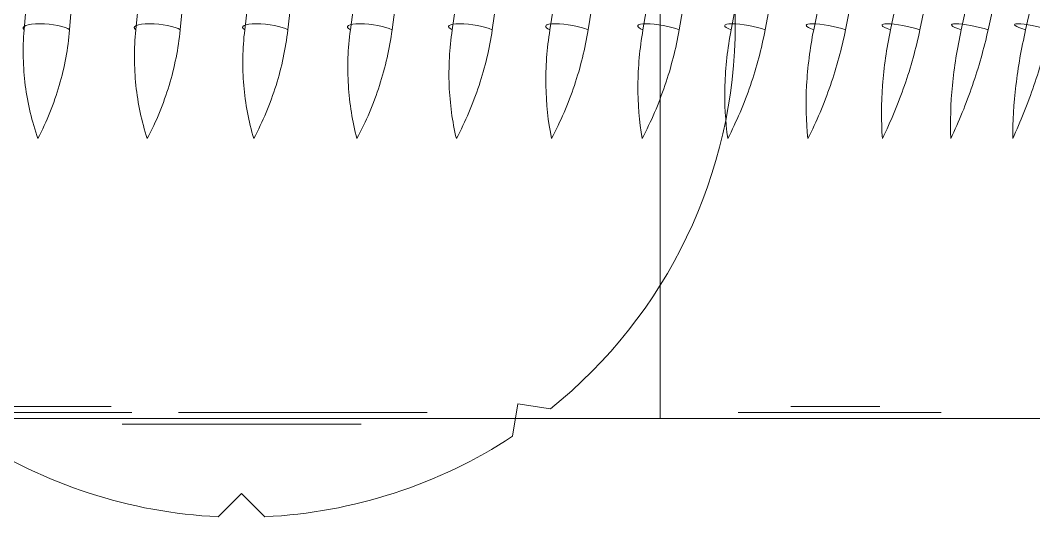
# Model space of a CAD drawing. Header units: inches. Extents: x 3268 to 7018, y 976 to 6708.
# Drawn here: x 5679.4581 to 5679.8819, y 3497.5774 to 3497.7851 of the extents above; entities that cross this region are included whole.
import ezdxf

# ---------------------------------------------------------------- set-up
doc = ezdxf.new("R2010")
doc.units = ezdxf.units.IN
doc.header["$MEASUREMENT"] = 0
doc.layers.add('G-IMPT', color=8, linetype='Continuous', lineweight=9)
doc.layers.add('Q-SPCQ', color=91, linetype='Continuous', lineweight=9)

# ---------------------------------------------------------------- blocks, each defined once
blk = doc.blocks.new('Main Locker for Revit - LKR-1_10_autocad_dwg_7803S-BLK_7803S-BLK-9311896-Overall Retail Plan Opt 2')
at = {"layer": 'G-IMPT', "color": 133}
for p, q in [((17.20673470673435, -7.396746510935979), (17.20673470673435, -7.226746510935979)), ((17.20673470673435, -7.226746510935979), (17.20673470673435, -7.396746510935979)), ((17.20673470673436, -7.396746510935979), (17.20673470673436, -7.226746510935979)), ((17.20673470673435, -7.226746510935979), (17.20673470673435, -7.396746510935979)), ((17.14506066430528, -7.404252198361207), (17.14722182921859, -7.390607140116368)), ((17.14722182921859, -7.390607140116368), (17.14506066430529, -7.404252198361207)), ((17.14506066430529, -7.404252198361207), (17.14722182921859, -7.390607140116368)), ((17.14722182921859, -7.390607140116368), (17.14506066430529, -7.404252198361207)), ((17.14722182921859, -7.390607140116368), (17.16086688746343, -7.392768305029672)), ((17.16086688746343, -7.392768305029672), (17.14722182921859, -7.390607140116368)), ((17.14722182921859, -7.390607140116368), (17.16086688746343, -7.392768305029672)), ((17.16086688746343, -7.392768305029672), (17.14722182921859, -7.390607140116368)), ((17.26139229151106, -7.391746510935979), (17.29865190689568, -7.391746510935979)), ((17.29865190689568, -7.391746510935979), (17.26139229151106, -7.391746510935979)), ((16.97724335390316, -7.394246510935979), (16.98580288248222, -7.394246510935979)), ((16.98580288248222, -7.394246510935979), (16.97724335390316, -7.394246510935979)), ((17.01392704781341, -7.394246510935979), (17.00536751923436, -7.394246510935979)), ((17.00536751923436, -7.394246510935979), (17.01392704781341, -7.394246510935979)), ((17.00673470673435, -7.394246510935979), (17.05673470673435, -7.394246510935979)), ((17.05673470673435, -7.394246510935979), (17.00673470673435, -7.394246510935979)), ((17.06161584989675, -7.394246510935979), (17.05305632131769, -7.394246510935979)), ((17.10930465198008, -7.394246510935979), (17.10074512340102, -7.394246510935979)), ((17.23935703510081, -7.394246510935979), (17.28783459920338, -7.394246510935979)), ((17.32429293253671, -7.394246510935979), (17.23935703510081, -7.394246510935979)), ((17.23935703510081, -7.394246510935979), (17.3075912097803, -7.394246510935979)), ((17.29865190689568, -7.394246510935979), (17.23935703510081, -7.394246510935979)), ((17.25538267612645, -7.394246510935979), (17.2441647274085, -7.394246510935979)), ((17.29865190689568, -7.394246510935979), (17.26139229151106, -7.394246510935979)), ((17.26139229151106, -7.394246510935979), (17.29865190689568, -7.394246510935979)), ((17.26612486362645, -7.394246510935979), (17.32429293253671, -7.394246510935979)), ((17.29739990369055, -7.394246510935979), (17.26612486362645, -7.394246510935979)), ((17.30986985561363, -7.394246510935979), (17.29865190689569, -7.394246510935979)), ((17.32429293253671, -7.394246510935979), (17.30986985561363, -7.394246510935979)), ((17.30986985561363, -7.394246510935979), (17.32429293253671, -7.394246510935979)), ((16.71923470673435, -7.396746510935979), (17.4127663478182, -7.396746510935979)), ((17.4127663478182, -7.396746510935979), (16.71923470673435, -7.396746510935979)), ((17.20673470673436, -7.396746510935979), (16.85673470673436, -7.396746510935979)), ((16.85673470673435, -7.396746510935979), (17.00673470673435, -7.396746510935979)), ((17.00673470673435, -7.396746510935979), (16.85673470673435, -7.396746510935979)), ((16.85673470673435, -7.396746510935979), (17.20673470673435, -7.396746510935979)), ((16.97724335390316, -7.396746510935979), (16.98580288248222, -7.396746510935979)), ((16.98580288248222, -7.396746510935979), (16.97724335390316, -7.396746510935979)), ((16.98173470673435, -7.396746510935979), (17.03173470673435, -7.396746510935979)), ((17.08173470673435, -7.396746510935979), (16.98173470673435, -7.396746510935979)), ((16.98173470673435, -7.39924651093598), (17.03173470673435, -7.39924651093598)), ((17.08173470673435, -7.39924651093598), (16.98173470673435, -7.39924651093598)), ((17.01392704781341, -7.396746510935979), (17.00536751923436, -7.396746510935979)), ((17.00536751923436, -7.396746510935979), (17.01392704781341, -7.396746510935979)), ((17.03173470673435, -7.396746510935979), (17.08173470673435, -7.396746510935979)), ((17.03173470673435, -7.39924651093598), (17.08173470673435, -7.39924651093598)), ((17.06161584989675, -7.396746510935979), (17.05305632131769, -7.396746510935979)), ((17.05673470673435, -7.396746510935979), (17.20673470673436, -7.396746510935979)), ((17.20673470673435, -7.396746510935979), (17.05673470673435, -7.396746510935979)), ((17.10930465198008, -7.396746510935979), (17.10074512340102, -7.396746510935979)), ((17.32429293253671, -7.396746510935979), (17.23935703510081, -7.396746510935979)), ((17.23935703510081, -7.396746510935979), (17.28783459920338, -7.396746510935979)), ((17.29865190689568, -7.396746510935979), (17.23935703510081, -7.396746510935979)), ((17.23935703510081, -7.396746510935979), (17.30873053269696, -7.396746510935979)), ((17.25538267612645, -7.396746510935979), (17.2441647274085, -7.396746510935979)), ((17.29739990369055, -7.396746510935979), (17.26612486362645, -7.396746510935979)), ((17.26612486362645, -7.396746510935979), (17.32429293253671, -7.396746510935979)), ((17.30986985561363, -7.396746510935979), (17.29865190689569, -7.396746510935979)), ((17.30873053269696, -7.396746510935979), (17.30986985561363, -7.396746510935979)), ((17.30986985561363, -7.396746510935979), (17.32429293253671, -7.396746510935979)), ((17.32429293253671, -7.396746510935979), (17.30986985561363, -7.396746510935979)), ((17.02196592358885, -7.437899964018257), (17.03173470673435, -7.428131180872758)), ((17.03173470673435, -7.428131180872758), (17.02196592358885, -7.437899964018257)), ((17.02196592358885, -7.437899964018257), (17.03173470673435, -7.428131180872758)), ((17.03173470673436, -7.428131180872758), (17.02196592358886, -7.437899964018257)), ((17.03173470673435, -7.428131180872758), (17.04150348987985, -7.437899964018257)), ((17.04150348987985, -7.437899964018257), (17.03173470673435, -7.428131180872758)), ((17.03173470673435, -7.428131180872758), (17.04150348987985, -7.437899964018257)), ((17.04150348987985, -7.437899964018257), (17.03173470673436, -7.428131180872758))]:
    blk.add_line(p, q, dxfattribs=at)
at = {"layer": 'G-IMPT', "color": 133, "flags": 128}
for points in [[(16.94077984913898, -7.234224226896069), (16.95701113093314, -7.038212348318262), (16.97324226140217, -6.842200334606888)], [(16.97324226140215, -6.84220033460689), (16.95701113092645, -7.038212348318263), (16.94077984913896, -7.234224226896069)], [(16.95980058273452, -7.234224226896069), (16.97603191489314, -7.038212348318262), (16.99226308671114, -6.842200334606888)], [(16.99226308671116, -6.84220033460689), (16.9760319148998, -7.038212348318263), (16.95980058273454, -7.234224226896069)], [(16.98749775031868, -7.234224226896069), (17.00699508867884, -7.038212348318262), (17.02649224425059, -6.842200334606888)], [(17.02649224425056, -6.84220033460689), (17.00699508867231, -7.038212348318263), (16.98749775031866, -7.234224226896069)], [(17.00606844374495, -7.234224226896069), (17.02556583127792, -7.038212348318263), (17.0450630272203, -6.842200334606888)], [(17.04506302722032, -6.84220033460689), (17.02556583128442, -7.038212348318263), (17.00606844374497, -7.234224226896069)], [(17.03304260546499, -7.234224226896069), (17.05572074349134, -7.038212348318262), (17.0783986680653, -6.842200334606888)], [(17.07839866806528, -6.84220033460689), (17.05572074348499, -7.038212348318263), (17.03304260546497, -7.234224226896069)], [(17.05108205380471, -7.234224226896069), (17.07376023959722, -7.038212348318262), (17.09643820338694, -6.842200334606888)], [(17.09643820338696, -6.84220033460689), (17.07376023960353, -7.038212348318263), (17.05108205380473, -7.234224226896069)], [(17.07721525851465, -7.234224226896069), (17.10297503047979, -7.038212348318262), (17.12873455926191, -6.842200334606888)], [(17.12873455926189, -6.84220033460689), (17.10297503047365, -7.038212348318263), (17.07721525851463, -7.234224226896069)], [(17.09464457985016, -7.234224226896069), (17.12040439796591, -7.038212348318263), (17.14616396463745, -6.842200334606888)], [(17.14616396463747, -6.84220033460689), (17.120404397972, -7.038212348318263), (17.09464457985018, -7.234224226896069)], [(17.11982255369507, -7.234224226896069), (17.14855131867044, -7.038212348318262), (17.17727981179556, -6.842200334606888)], [(17.17727981179554, -6.84220033460689), (17.14855131866454, -7.038212348318263), (17.11982255369506, -7.234224226896069)], [(17.13656553403884, -7.234224226896069), (17.16529434334748, -7.038212348318262), (17.19402287286998, -6.842200334606888)], [(17.19402287287, -6.84220033460689), (17.16529434335333, -7.038212348318263), (17.13656553403886, -7.234224226896069)], [(17.16067818014533, -7.234224226896069), (17.19225031455137, -7.038212348318263), (17.22382214962865, -6.842200334606888)], [(17.22382214962863, -6.84220033460689), (17.19225031454573, -7.038212348318263), (17.16067818014531, -7.234224226896069)], [(17.17666160670436, -7.234224226896069), (17.20823378343245, -7.038212348318262), (17.23980565325594, -6.842200334606888)], [(17.23980565325595, -6.84220033460689), (17.20823378343804, -7.038212348318263), (17.17666160670437, -7.234224226896069)], [(17.19960348660615, -7.234224226896069), (17.23388093353224, -7.038212348318263), (17.26815805495995, -6.842200334606888)], [(17.26815805495993, -6.84220033460689), (17.23388093352689, -7.038212348318263), (17.19960348660614, -7.234224226896069)], [(17.21475746792288, -7.234224226896069), (17.24903495497476, -7.038212348318262), (17.28331210934555, -6.842200334606888)], [(17.28331210934557, -6.84220033460689), (17.24903495498005, -7.038212348318263), (17.2147574679229, -7.234224226896069)], [(17.23642826261645, -7.234224226896069), (17.27326113550865, -7.038212348318262), (17.31009365815618, -6.842200334606888)], [(17.31009365815616, -6.84220033460689), (17.27326113550361, -7.038212348318263), (17.23642826261644, -7.234224226896069)], [(17.25068653418632, -7.234224226896069), (17.28751944483259, -7.038212348318262), (17.32435199847602, -6.842200334606888)], [(17.32435199847604, -6.84220033460689), (17.28751944483756, -7.038212348318263), (17.25068653418634, -7.234224226896069)], [(17.27099148280034, -7.234224226896069), (17.31021872087716, -7.038212348318262), (17.34944558549454, -6.842200334606888)], [(17.34944558549452, -6.84220033460689), (17.31021872087245, -7.038212348318263), (17.27099148280032, -7.234224226896069)], [(17.28429169682961, -7.234224226896069), (17.32351897012369, -7.038212348318263), (17.36274586365426, -6.842200334606888)], [(17.36274586365428, -6.84220033460689), (17.32351897012833, -7.038212348318263), (17.28429169682963, -7.234224226896069)], [(17.30314201099013, -7.234224226896069), (17.34459208352034, -7.038212348318262), (17.38604176100939, -6.842200334606888)], [(17.38604176100937, -6.84220033460689), (17.34459208351599, -7.038212348318263), (17.30314201099012, -7.234224226896069)], [(17.31542600902694, -7.234224226896069), (17.35687611408359, -7.038212348318262), (17.3983258182767, -6.842200334606888)], [(17.39832581827671, -6.84220033460689), (17.35687611408787, -7.038212348318263), (17.31542600902695, -7.234224226896069)], [(17.33273926110636, -7.234224226896068), (17.37623091746923, -7.038212348318262), (17.41972215893665, -6.842200334606888)], [(17.41972215893663, -6.84220033460689), (17.37623091746526, -7.038212348318263), (17.33273926110635, -7.234224226896069)], [(17.34395332835279, -7.234224226896069), (17.38744501440908, -7.038212348318262), (17.43093628025463, -6.842200334606888)], [(17.43093628025465, -6.84220033460689), (17.38744501441298, -7.038212348318263), (17.3439533283528, -7.234224226896069)], [(17.35965381190491, -7.234224226896068), (17.4049968741531, -7.038212348318262), (17.45033950346574, -6.842200334606888)], [(17.45033950346573, -6.84220033460689), (17.40499687414951, -7.038212348318263), (17.3596538119049, -7.234224226896069)], [(16.92099502324077, -7.391746510935979), (16.92934886218506, -7.391746510935979), (16.94908097639081, -7.391746510935979)], [(16.94915740075312, -7.391746510935979), (16.92936031572139, -7.391746510935979), (16.92099502324077, -7.391746510935979)], [(16.94908097639081, -7.391746510935979), (16.96899674289123, -7.391746510935979), (16.97724335390316, -7.391746510935979)], [(16.97724335390316, -7.391746510935979), (16.96906656273776, -7.391746510935979), (16.94915740075312, -7.391746510935979)], [(16.94877527894155, -7.396746510935979), (16.92306679432957, -7.396746510935979), (16.91243549466171, -7.396746510935979)], [(16.91243549466171, -7.396746510935979), (16.92332743122628, -7.396746510935979), (16.94904276420965, -7.396746510935979)], [(16.97724335390316, -7.396746510935979), (16.96457346302292, -7.396746510935979), (16.94877527894155, -7.396746510935979)], [(16.94904276420965, -7.396746510935979), (16.96495270997703, -7.396746510935979), (16.97724335390316, -7.396746510935979)], [(17.01392704781341, -7.396746510935979), (17.01828136016494, -7.396746510935979), (17.02359472964601, -7.396746510935979)], [(17.03647223469576, -7.396746510935979), (17.0176805506661, -7.396746510935979), (17.01392704781341, -7.396746510935979)], [(17.02359472964601, -7.396746510935979), (17.03056270320795, -7.396746510935979), (17.03796250976087, -7.396746510935979)], [(17.05305632131769, -7.396746510935979), (17.05130313417452, -7.396746510935979), (17.03647223469576, -7.396746510935979)], [(17.03796250976087, -7.396746510935979), (17.05202135068529, -7.396746510935979), (17.06014468092222, -7.396746510935979)], [(17.06014468092222, -7.396746510935979), (17.07053534394751, -7.396746510935979), (17.08570863011593, -7.396746510935979)], [(17.08421835505083, -7.396746510935979), (17.0648123356326, -7.396746510935979), (17.06161584989675, -7.396746510935979)], [(17.10074512340102, -7.396746510935979), (17.09865399920407, -7.396746510935979), (17.08421835505083, -7.396746510935979)], [(17.08570863011593, -7.396746510935979), (17.10534053469781, -7.396746510935979), (17.10930465198008, -7.396746510935979)], [(17.2441647274085, -7.396746510935979), (17.25575712498582, -7.396746510935979), (17.28492995176747, -7.396746510935979)], [(17.28435403029312, -7.396746510935979), (17.26372514362361, -7.396746510935979), (17.25538267612645, -7.396746510935979)], [(17.31147241971619, -7.396746510935979), (17.3031513359029, -7.396746510935979), (17.28435403029312, -7.396746510935979)], [(17.28492995176747, -7.396746510935979), (17.31173993813456, -7.396746510935979), (17.32269036843414, -7.396746510935979)], [(17.28783459920338, -7.396746510935979), (17.30304233654116, -7.396746510935979), (17.31147241971619, -7.396746510935979)], [(17.32269036843414, -7.396746510935979), (17.31430759026888, -7.396746510935979), (17.29739990369055, -7.396746510935979)]]:
    blk.add_lwpolyline(points, dxfattribs=at)
at = {"layer": 'G-IMPT', "color": 133}
for centre, radius, start, end in [((17.03173470673435, -7.231652752681822), 0.2064784281909375, 0, 180), ((17.03173470673435, -7.231652752681822), 0.2064784281909338, 359.9999999999996, 179.9999999999996), ((17.03173470673435, -7.231652752681822), 0.2064784281909375, 0, 180), ((17.03173470673436, -7.231652752681822), 0.2064784281909338, 359.9999999999996, 179.9999999999996), ((17.03173470673435, -7.231652752681822), 0.2064784281909375, 308.711755736125, 359.9999999999989), ((17.03173470673435, -7.231652752681822), 0.206478428190934, 308.7117557361252, 0), ((17.03173470673435, -7.231652752681822), 0.2064784281909325, 308.711755736125, 359.9999999999989), ((17.03173470673436, -7.231652752681822), 0.206478428190934, 308.7117557361252, 0), ((17.03173470673435, -7.231652752681822), 0.2064784281909335, 236.7117557361253, 267.2882442638733), ((17.03173470673435, -7.231652752681822), 0.2064784281909376, 236.7117557361252, 267.2882442638733), ((17.03173470673435, -7.231652752681822), 0.2064784281909355, 236.7117557361247, 267.2882442638723), ((17.03173470673436, -7.231652752681822), 0.2064784281909376, 236.7117557361252, 267.2882442638733), ((17.03173470673435, -7.231652752681822), 0.2064784281909375, 272.711755736125, 303.2882442638732), ((17.03173470673435, -7.231652752681822), 0.2064784281909365, 272.711755736125, 303.2882442638735), ((17.03173470673435, -7.231652752681822), 0.2064784281909339, 272.711755736125, 303.2882442638737), ((17.03173470673436, -7.231652752681822), 0.2064784281909345, 272.711755736125, 303.2882442638729)]:
    blk.add_arc(centre, radius, start, end, dxfattribs=at)
for centre, major_axis, ratio, start_param, end_param in [((16.95030949422306, -7.234240943132847), (-0.009965895358551453, 0.000825184647462186), 0.2461515393860127, 5.036880481202592, 6.60121810516477), ((16.95030949422304, -7.234240943132847), (-0.009965895358551453, 0.000825184647462186), 0.2461515393860127, 5.036880481202592, 6.601218105164769), ((16.95030949422304, -7.234240943132847), (-0.009965895358551453, 0.000825184647462186), 0.2461515393860127, 3.47254285724042, 5.036880481202592), ((16.95030949422306, -7.234240943132847), (-0.00996589535854806, 0.0008251846474625), 0.2461515393860859, 3.472542857240546, 5.036880481202719), ((16.99680625448585, -7.234240943132847), (-0.009950900545139554, 0.0009897365006722378), 0.240327469567945, 5.104786511857244, 6.669124135819421), ((16.99680625448583, -7.234240943132847), (-0.009950900545139554, 0.0009897365006722378), 0.240327469567945, 5.104786511857244, 6.669124135819423), ((16.99680625448583, -7.234240943132847), (-0.009950900545139554, 0.0009897365006722378), 0.240327469567945, 3.540448887895074, 5.104786511857244), ((16.99680625448585, -7.234240943132847), (-0.009950900545139554, 0.0009897365006722378), 0.240327469567945, 3.540448887895072, 5.104786511857244), ((17.04208926499495, -7.234240943132847), (-0.009933745481587675, 0.001149217432410245), 0.2334525088739461, 5.172473142642798, 6.736810766604975), ((17.04208926499493, -7.234240943132847), (-0.0099337454815909, 0.001149217432409838), 0.2334525088738904, 5.172473142642623, 6.736810766604456), ((17.04208926499493, -7.234240943132847), (-0.0099337454815909, 0.001149217432409838), 0.2334525088738904, 3.608135518680451, 5.172473142642623), ((17.04208926499495, -7.234240943132847), (-0.00993374548159239, 0.001149217432410605), 0.2334525088738172, 3.608135518680782, 5.172473142642954), ((17.0859605146671, -7.234240943132847), (-0.009914761288448844, 0.00130288471980696), 0.2255567197574247, 5.239913577960621, 6.804251201922803), ((17.08596051466708, -7.234240943132847), (-0.009914761288448844, 0.00130288471980696), 0.2255567197574247, 5.239913577960621, 6.8042512019228), ((17.08596051466708, -7.234240943132847), (-0.009914761288448844, 0.00130288471980696), 0.2255567197574247, 3.675575953998448, 5.239913577960621), ((17.0859605146671, -7.234240943132847), (-0.009914761288448844, 0.00130288471980696), 0.2255567197574247, 3.67557595399845, 5.239913577960621), ((17.12822816568996, -7.234240943132847), (-0.009894308687267326, 0.001450053654527564), 0.2166746284957739, 5.30708587171595, 6.871423495678131), ((17.12822816568995, -7.234240943132847), (-0.009894308687270339, 0.001450053654527101), 0.2166746284957396, 5.307085871715733, 6.871423495677912), ((17.12822816568995, -7.234240943132847), (-0.009894308687270339, 0.001450053654527101), 0.2166746284957396, 3.742748247753561, 5.307085871715733), ((17.12822816568996, -7.234240943132847), (-0.009894308687270339, 0.001450053654527101), 0.2166746284957396, 3.742748247753561, 5.307085871715733), ((17.16870739238012, -7.234240943132847), (-0.009872769648190212, 0.001590100460304018), 0.2068450742136128, 0, 0.6551255638626989), ((17.1687073923801, -7.234240943132847), (-0.009872769648186657, 0.001590100460304044), 0.2068450742136853, 0, 0.6551255638627109), ((17.16870739238012, -7.234240943132847), (-0.00987276964818954, 0.001590100460303863), 0.2068450742136358, 5.373973247080038, 6.156142059060698), ((17.1687073923801, -7.234240943132847), (-0.00987276964818745, 0.001590100460303288), 0.2068450742137249, 5.373973247079757, 6.156142059060325), ((17.1687073923801, -7.234240943132847), (-0.00987276964818745, 0.001590100460303288), 0.2068450742137249, 3.809635623117585, 5.373973247079757), ((17.16870739238012, -7.234240943132847), (-0.009872769648186657, 0.001590100460304343), 0.2068450742136583, 3.809635623118101, 5.373973247080273), ((17.20722118937867, -7.234240943132847), (-0.009850539035333854, 0.001722463559381002), 0.1961110390512574, 0, 0.7217166090832345), ((17.20722118937865, -7.234240943132847), (-0.009850539035330176, 0.00172246355938173), 0.1961110390512648, 3.250733016102458e-13, 0.721716609083612), ((17.20722118937867, -7.234240943132847), (-0.009850539035332976, 0.001722463559381097), 0.196111039051298, 5.440564292300611, 6.222733104281287), ((17.20722118937865, -7.234240943132847), (-0.009850539035327966, 0.001722463559381073), 0.1961110390513999, 5.440564292300599, 6.222733104281745), ((17.20722118937865, -7.234240943132847), (-0.009850539035333441, 0.0017224635593801), 0.1961110390513789, 3.876226668337926, 5.440564292300095), ((17.20722118937867, -7.234240943132847), (-0.009850539035330242, 0.001722463559381581), 0.1961110390513085, 3.876226668338687, 5.440564292300862), ((17.2436011456507, -7.234240943132847), (-0.009828016506478864, 0.001846643319218012), 0.1845194602132172, 0.005836542013803792, 0.7880053539949621), ((17.24360114565069, -7.234240943132847), (-0.009828016506475305, 0.00184664331921804), 0.1845194602132812, 0.005836542013818891, 0.7880053539949794), ((17.2436011456507, -7.234240943132847), (-0.009828016506477837, 0.00184664331921775), 0.1845194602131762, 5.506853037212462, 6.28318530717957), ((17.24360114565069, -7.234240943132847), (-0.009828016506477837, 0.00184664331921775), 0.1845194602131762, 5.506853037212462, 6.28318530717957), ((17.24360114565069, -7.234240943132847), (-0.009828016506477837, 0.00184664331921775), 0.1845194602131762, 3.942515413250291, 5.506853037212462), ((17.2436011456507, -7.234240943132847), (-0.009828016506477837, 0.00184664331921775), 0.1845194602131762, 3.942515413250288, 5.506853037212462), ((17.27768818090387, -7.234240943132847), (-0.009805598876615931, 0.001962200466536604), 0.1721210247242042, 5.572838918705533, 6.283185307179847), ((17.27768818090385, -7.234240943132847), (-0.009805598876615931, 0.001962200466536604), 0.1721210247242042, 5.572838918705533, 6.283185307179436), ((17.27768818090387, -7.234240943132847), (-0.009805598876617834, 0.001962200466536811), 0.1721210247242404, 0.07182242350681944, 0.8539912354879784), ((17.27768818090385, -7.234240943132847), (-0.009805598876614412, 0.001962200466537478), 0.1721210247242214, 0.07182242350721468, 0.8539912354883785), ((17.27768818090385, -7.234240943132847), (-0.009805598876618343, 0.001962200466536131), 0.172121024724218, 4.008501294743082, 5.572838918705253), ((17.27768818090387, -7.234240943132847), (-0.009805598876618343, 0.001962200466536131), 0.172121024724218, 4.008501294743422, 5.572838918705253), ((17.30933324120602, -7.234240943132847), (-0.009783673103326928, 0.002068753394480205), 0.1589699477881527, 5.638526646047155, 6.283185307179552), ((17.30933324120601, -7.234240943132847), (-0.009783673103329157, 0.002068753394479751), 0.1589699477881782, 5.638526646046864, 6.283185307178983), ((17.30933324120602, -7.234240943132847), (-0.00978367310332799, 0.002068753394481224), 0.1589699477880992, 0.1375101508489356, 0.9196789628300988), ((17.30933324120601, -7.234240943132847), (-0.009783673103327244, 0.002068753394480131), 0.15896994778826, 0.137510150848233, 0.9196789628293944), ((17.30933324120601, -7.234240943132847), (-0.009783673103329157, 0.002068753394479751), 0.1589699477881782, 4.07418902208469, 5.638526646046864), ((17.30933324120602, -7.234240943132847), (-0.009783673103329157, 0.002068753394479751), 0.1589699477881782, 4.07418902208469, 5.638526646046864), ((17.33839795076015, -7.234240943132847), (-0.009762609998713784, 0.002165974610419767), 0.145123735718327, 5.70392597861809, 7.26826360258027), ((17.33839795076014, -7.234240943132847), (-0.009762609998713784, 0.002165974610419767), 0.145123735718327, 5.70392597861809, 7.26826360258027), ((17.33839795076014, -7.234240943132847), (-0.009762609998715822, 0.002165974610419339), 0.1451237357183638, 4.139588354655614, 5.703925978617788), ((17.33839795076015, -7.234240943132847), (-0.009762609998715822, 0.002165974610419339), 0.1451237357183638, 4.139588354655614, 5.703925978617788), ((17.36475521698654, -7.234240943132847), (-0.00974275872294483, 0.002253586578437863), 0.1306429344771782, 5.769051429334134, 7.333389053296311), ((17.36475521698653, -7.234240943132847), (-0.00974275872294483, 0.002253586578437863), 0.1306429344771782, 5.769051429334134, 7.333389053296311), ((17.36475521698653, -7.234240943132847), (-0.00974275872294483, 0.002253586578437863), 0.1306429344771782, 4.204713805371962, 5.769051429334134), ((17.36475521698654, -7.234240943132847), (-0.00974275872294483, 0.002253586578437863), 0.1306429344771782, 4.204713805371962, 5.769051429334134)]:
    blk.add_ellipse(centre, major_axis=major_axis, ratio=ratio, start_param=start_param, end_param=end_param, dxfattribs=at)
for points in [[(16.94654466516641, -7.279709424080505), (16.94400711221878, -7.272551405329771), (16.9404666854989, -7.257642472678533), (16.94013009162856, -7.242057022216787), (16.94077984913898, -7.234224226896069)], [(16.94077984913896, -7.234224226896068), (16.94013009162855, -7.242057022216784), (16.94046668549889, -7.257642472678525), (16.94400711221876, -7.272551405329757), (16.94654466516639, -7.279709424080505)], [(16.94654466516639, -7.279709424080505), (16.95026759824637, -7.272551405329687), (16.95625115898697, -7.257642472678478), (16.9591530901212, -7.242057022216769), (16.95980058273452, -7.234224226896069)], [(16.95980058273454, -7.234224226896069), (16.95915309012122, -7.242057022216787), (16.95625115898698, -7.257642472678534), (16.95026759824635, -7.272551405329772), (16.94654466516641, -7.279709424080505)], [(16.99228386829378, -7.279709424080505), (16.98993963929464, -7.272551405329746), (16.98675768689335, -7.257642472678517), (16.98671750357212, -7.242057022216781), (16.98749775031868, -7.234224226896069)], [(16.98749775031866, -7.234224226896069), (16.9867175035721, -7.242057022216781), (16.98675768689333, -7.257642472678517), (16.98993963929463, -7.272551405329746), (16.99228386829376, -7.279709424080505)], [(16.99228386829376, -7.279709424080505), (16.99605199905897, -7.272551405329756), (17.00216869176177, -7.257642472678523), (17.00529040830688, -7.242057022216784), (17.00606844374495, -7.234224226896069)], [(17.00606844374497, -7.234224226896069), (17.00529040830689, -7.242057022216782), (17.00216869176179, -7.257642472678523), (16.99605199905898, -7.272551405329752), (16.99228386829378, -7.279709424080505)], [(17.03682909691161, -7.279709424080505), (17.03468844257793, -7.2725514053298), (17.03187887836345, -7.257642472678549), (17.03213528130276, -7.242057022216793), (17.03304260546499, -7.234224226896069)], [(17.03304260546497, -7.234224226896069), (17.03213528130274, -7.242057022216785), (17.03187887836343, -7.257642472678526), (17.03468844257791, -7.27255140532976), (17.03682909691159, -7.279709424080504)], [(17.03682909691159, -7.279709424080505), (17.04062594828498, -7.272551405329741), (17.04684902620909, -7.257642472678513), (17.05017687769288, -7.242057022216781), (17.05108205380471, -7.234224226896069)], [(17.05108205380473, -7.234224226896069), (17.05017687769291, -7.242057022216773), (17.04684902620912, -7.257642472678489), (17.04062594828502, -7.272551405329703), (17.03682909691161, -7.279709424080504)], [(17.07998556606913, -7.279709424080505), (17.07805784693763, -7.272551405329711), (17.07563295641943, -7.257642472678493), (17.07618482443448, -7.242057022216774), (17.07721525851465, -7.234224226896069)], [(17.07721525851463, -7.234224226896069), (17.07618482443446, -7.242057022216779), (17.07563295641941, -7.257642472678509), (17.07805784693762, -7.272551405329733), (17.07998556606912, -7.279709424080505)], [(17.07998556606912, -7.279709424080505), (17.08379453538569, -7.272551405329743), (17.09009678659472, -7.257642472678515), (17.09361622116941, -7.242057022216781), (17.09464457985016, -7.234224226896069)], [(17.09464457985018, -7.234224226896069), (17.09361622116943, -7.242057022216769), (17.09009678659475, -7.257642472678484), (17.08379453538573, -7.272551405329691), (17.07998556606913, -7.279709424080505)], [(17.12156456350735, -7.279709424080505), (17.11985820900333, -7.272551405329747), (17.11782859561064, -7.257642472678517), (17.11867351552301, -7.242057022216782), (17.11982255369507, -7.234224226896069)], [(17.11982255369506, -7.234224226896069), (17.11867351552299, -7.24205702221679), (17.11782859561062, -7.257642472678547), (17.11985820900331, -7.272551405329794), (17.12156456350733, -7.279709424080505)], [(17.12156456350733, -7.279709424080505), (17.12536899511341, -7.272551405329751), (17.13172286146636, -7.257642472678517), (17.13541848954002, -7.242057022216781), (17.13656553403884, -7.234224226896069)], [(17.13656553403886, -7.234224226896069), (17.13541848954004, -7.242057022216776), (17.13172286146639, -7.257642472678499), (17.12536899511344, -7.272551405329717), (17.12156456350735, -7.279709424080505)], [(17.16138427484972, -7.279709424080505), (17.15990674642725, -7.272551405329755), (17.15828128514305, -7.257642472678523), (17.15941556233293, -7.242057022216784), (17.16067818014533, -7.234224226896069)], [(17.16067818014531, -7.234224226896069), (17.15941556233291, -7.242057022216782), (17.15828128514303, -7.25764247267852), (17.15990674642724, -7.272551405329751), (17.16138427484971, -7.279709424080505)], [(17.16138427484971, -7.279709424080505), (17.1651675329339, -7.272551405329669), (17.17154523058986, -7.257642472678469), (17.1754008921212, -7.242057022216765), (17.17666160670436, -7.234224226896069)], [(17.17666160670437, -7.234224226896069), (17.17540089212122, -7.242057022216765), (17.17154523058988, -7.257642472678468), (17.16516753293392, -7.272551405329667), (17.16138427484972, -7.279709424080504)], [(17.19927057863018, -7.279709424080505), (17.19802833714511, -7.272551405329691), (17.19681413569801, -7.257642472678481), (17.19823281025986, -7.242057022216769), (17.19960348660615, -7.234224226896069)], [(17.19960348660614, -7.234224226896069), (17.19823281025984, -7.242057022216773), (17.19681413569799, -7.257642472678488), (17.19802833714509, -7.2725514053297), (17.19927057863016, -7.279709424080505)], [(17.19927057863016, -7.279709424080504), (17.2030161199674, -7.27255140532976), (17.20938976087728, -7.257642472678524), (17.21338859603949, -7.242057022216784), (17.21475746792288, -7.234224226896069)], [(17.2147574679229, -7.234224226896069), (17.21338859603951, -7.242057022216779), (17.2093897608773, -7.257642472678516), (17.20301611996743, -7.272551405329744), (17.19927057863018, -7.279709424080505)], [(17.23505780768199, -7.279709424080505), (17.23405628514027, -7.272551405329692), (17.23325865292425, -7.257642472678483), (17.23495552135518, -7.242057022216771), (17.23642826261645, -7.234224226896069)], [(17.23642826261644, -7.234224226896069), (17.23495552135516, -7.242057022216779), (17.23325865292423, -7.257642472678509), (17.23405628514025, -7.272551405329733), (17.23505780768197, -7.279709424080504)], [(17.23505780768197, -7.279709424080505), (17.23874925397305, -7.272551405329716), (17.24509096782681, -7.257642472678497), (17.24921549073116, -7.242057022216776), (17.25068653418632, -7.234224226896069)], [(17.25068653418634, -7.234224226896069), (17.24921549073118, -7.242057022216779), (17.24509096782683, -7.25764247267851), (17.23874925397306, -7.272551405329736), (17.23505780768199, -7.279709424080504)], [(17.26858947355811, -7.279709424080505), (17.267833049363, -7.272551405329752), (17.26745547422079, -7.25764247267852), (17.26942311654689, -7.242057022216782), (17.27099148280034, -7.234224226896069)], [(17.27099148280032, -7.234224226896069), (17.26942311654688, -7.242057022216773), (17.26745547422077, -7.257642472678493), (17.26783304936298, -7.272551405329708), (17.26858947355809, -7.279709424080505)], [(17.26858947355809, -7.279709424080505), (17.27221068304759, -7.272551405329778), (17.27849273914414, -7.257642472678536), (17.28272491430142, -7.242057022216787), (17.28429169682961, -7.234224226896069)], [(17.28429169682963, -7.234224226896069), (17.28272491430144, -7.242057022216779), (17.27849273914417, -7.257642472678507), (17.27221068304763, -7.272551405329728), (17.26858947355811, -7.279709424080505)], [(17.2997189508154, -7.279709424080505), (17.29921093261742, -7.272551405329693), (17.29925506558907, -7.257642472678483), (17.30148487781109, -7.242057022216771), (17.30314201099013, -7.234224226896069)], [(17.30314201099012, -7.234224226896069), (17.30148487781107, -7.242057022216789), (17.29925506558904, -7.257642472678537), (17.29921093261741, -7.272551405329778), (17.29971895081539, -7.279709424080505)], [(17.29971895081539, -7.279709424080505), (17.30325408887561, -7.272551405329738), (17.30944901738201, -7.257642472678509), (17.31377033856706, -7.242057022216779), (17.31542600902694, -7.234224226896069)], [(17.31542600902695, -7.234224226896069), (17.31377033856707, -7.24205702221679), (17.30944901738201, -7.257642472678544), (17.3032540888756, -7.272551405329788), (17.2997189508154, -7.279709424080505)], [(17.32831011817031, -7.279709424080505), (17.32805272740379, -7.272551405329706), (17.32851837550703, -7.257642472678489), (17.33100060722348, -7.242057022216773), (17.33273926110636, -7.234224226896069)], [(17.33273926110635, -7.234224226896069), (17.33100060722347, -7.242057022216772), (17.32851837550702, -7.257642472678488), (17.32805272740378, -7.272551405329699), (17.3283101181703, -7.279709424080505)], [(17.3283101181703, -7.279709424080505), (17.33174372654197, -7.272551405329723), (17.33782443861209, -7.2576424726785), (17.34221600978688, -7.242057022216777), (17.34395332835279, -7.234224226896069)], [(17.3439533283528, -7.234224226896069), (17.34221600978689, -7.242057022216782), (17.3378244386121, -7.25764247267852), (17.33174372654197, -7.272551405329749), (17.32831011817031, -7.279709424080504)], [(17.35423795372266, -7.279709424080505), (17.35423231589194, -7.272551405329722), (17.35511744296609, -7.2576424726785), (17.35784124000924, -7.242057022216776), (17.35965381190491, -7.234224226896069)], [(17.3596538119049, -7.234224226896069), (17.35784124000923, -7.242057022216776), (17.35511744296608, -7.257642472678501), (17.35423231589193, -7.27255140532972), (17.35423795372265, -7.279709424080505)], [(17.35423795372265, -7.279709424080505), (17.35755501811001, -7.272551405329707), (17.36349492433713, -7.257642472678491), (17.36793754227829, -7.242057022216774), (17.36974891209818, -7.234224226896069)], [(17.36974891209819, -7.234224226896069), (17.3679375422783, -7.24205702221679), (17.36349492433712, -7.257642472678544), (17.35755501810998, -7.272551405329788), (17.35423795372266, -7.279709424080505)]]:
    blk.add_open_spline(points, degree=3, dxfattribs=at)
for points, knots in [([(16.91243549466171, -7.394246510935979), (16.91246963906421, -7.394246510935979), (16.91253714070602, -7.394246510935979), (16.91304000467674, -7.394246510935979), (16.91388562275125, -7.394246510935979), (16.91507233400182, -7.39424651093598), (16.91659406882364, -7.394246510935979), (16.91844515973669, -7.394246510935979), (16.92062574042277, -7.394246510935979), (16.92313968715415, -7.39424651093598), (16.92586298399731, -7.394246510935979), (16.92877632645994, -7.394246510935979), (16.93180724363135, -7.394246510935979), (16.93500274791735, -7.39424651093598), (16.93831554197525, -7.394246510935979), (16.94177511783127, -7.39424651093598), (16.94536708142427, -7.394246510935979), (16.94780576391822, -7.394246510935979), (16.94904276420965, -7.39424651093598)], [0, 0, 0, 0, 0.06377453230563246, 0.1260788099895067, 0.186904092747207, 0.2475739349176205, 0.3080033561644474, 0.3691318984609783, 0.4320332277442048, 0.4967907944370914, 0.5616108232295653, 0.6249138657484629, 0.6867263492419247, 0.748078833257771, 0.8095822911398958, 0.8716307425688276, 0.9348858208285539, 1, 1, 1, 1]), ([(16.94877527894155, -7.394246510935979), (16.94754441859251, -7.394246510935979), (16.94511710748461, -7.394246510935979), (16.9415464676407, -7.39424651093598), (16.93811036002447, -7.394246510935979), (16.93480553768538, -7.39424651093598), (16.93165338565672, -7.394246510935979), (16.9286269153884, -7.39424651093598), (16.92574180575655, -7.394246510935979), (16.92304203260585, -7.39424651093598), (16.92055589271465, -7.394246510935979), (16.9183741634663, -7.394246510935979), (16.91655509237279, -7.39424651093598), (16.91503395364071, -7.39424651093598), (16.91386227126337, -7.39424651093598), (16.91304546742803, -7.394246510935979), (16.91253477631166, -7.39424651093598), (16.91246889870929, -7.394246510935979), (16.91243549466171, -7.394246510935979)], [0, 0, 0, 0, 0.06461999134076771, 0.1274334841444696, 0.1890041265579397, 0.2499300706860471, 0.3106684537406715, 0.3723289611368241, 0.4349391099970082, 0.4995755441940344, 0.5641912077719234, 0.6267352169294783, 0.6881093335614018, 0.7492936065367514, 0.8103305278109459, 0.8719011702244163, 0.9350459146845314, 1, 1, 1, 1]), ([(16.94915740075312, -7.394246510935979), (16.94790622781048, -7.394246510935979), (16.94543661142932, -7.394246510935979), (16.94181067397207, -7.39424651093598), (16.93834275200253, -7.394246510935979), (16.9350382381728, -7.394246510935979), (16.93198928096197, -7.394246510935979), (16.92921653309992, -7.394246510935979), (16.92680548921912, -7.394246510935979), (16.92473199730598, -7.39424651093598), (16.9230674469906, -7.394246510935979), (16.92188955350549, -7.394246510935979), (16.9211141479989, -7.394246510935979), (16.92103483488443, -7.394246510935979), (16.92099502324077, -7.394246510935979)], [0, 0, 0, 0, 0.08592758072538993, 0.1696073769823646, 0.2524962702573224, 0.3362721187854052, 0.4197766787978665, 0.5020301677617863, 0.5851025114122501, 0.6698193335995458, 0.7541646585335037, 0.8366448104063477, 0.9180029854907689, 1, 1, 1, 1]), ([(16.92099502324077, -7.394246510935979), (16.92104604805697, -7.394246510935979), (16.92114789768934, -7.394246510935979), (16.92187257657458, -7.394246510935979), (16.92310429721852, -7.394246510935979), (16.92476659670947, -7.394246510935979), (16.92686449203974, -7.394246510935979), (16.92927324286282, -7.394246510935979), (16.93205933112644, -7.394246510935979), (16.93513554796368, -7.394246510935979), (16.93842251083404, -7.39424651093598), (16.94187874954926, -7.394246510935979), (16.94543977897055, -7.39424651093598), (16.94786106833832, -7.39424651093598), (16.94908097639081, -7.394246510935979)], [0, 0, 0, 0, 0.08159616725289313, 0.1628725050838385, 0.2450917893813272, 0.3304223696386527, 0.4161157649492908, 0.4998514098558203, 0.5830133118464941, 0.6671300368566238, 0.7512911467392521, 0.8337708989585908, 0.9162494902025807, 1, 1, 1, 1]), ([(16.97724335390316, -7.394246510935979), (16.97627665868658, -7.394246510935979), (16.97438733536197, -7.394246510935979), (16.97126154377866, -7.394246510935979), (16.96790701612189, -7.394246510935979), (16.96440792735635, -7.394246510935979), (16.96073000301378, -7.394246510935979), (16.95689246644285, -7.394246510935979), (16.95289165133346, -7.394246510935979), (16.95015971322364, -7.394246510935979), (16.94877527894155, -7.394246510935979)], [0, 0, 0, 0, 0.134290706811986, 0.2624597290896127, 0.3863049733269973, 0.5071927513398147, 0.6273215273298081, 0.7481593295869922, 0.8723774684020376, 1, 1, 1, 1]), ([(16.94904276420965, -7.394246510935979), (16.95046522226592, -7.394246510935979), (16.95325459537945, -7.394246510935979), (16.95733517595534, -7.39424651093598), (16.96119370417962, -7.394246510935979), (16.96487114204603, -7.394246510935979), (16.96831687057305, -7.39424651093598), (16.9715737839693, -7.39424651093598), (16.97457259116523, -7.394246510935979), (16.97633769945493, -7.394246510935979), (16.97724335390316, -7.394246510935979)], [0, 0, 0, 0, 0.129875997220445, 0.254680700878287, 0.3760546726568544, 0.4953080925370533, 0.6151502400677082, 0.7381208964567352, 0.8656331872619915, 1, 1, 1, 1]), ([(16.94908097639081, -7.394246510935979), (16.95031925866075, -7.394246510935979), (16.95278207928043, -7.394246510935979), (16.95642282302702, -7.394246510935979), (16.9599438906357, -7.394246510935979), (16.96332126284738, -7.39424651093598), (16.9664644937458, -7.394246510935979), (16.96927602458436, -7.394246510935979), (16.97168150557958, -7.394246510935979), (16.97368424452776, -7.39424651093598), (16.9752725143663, -7.394246510935979), (16.97643383697807, -7.394246510935979), (16.97711283148725, -7.394246510935979), (16.97719924485274, -7.39424651093598), (16.97724335390316, -7.39424651093598)], [0, 0, 0, 0, 0.08482285165836087, 0.1687042390531341, 0.2527478017045664, 0.3384562437319066, 0.4233396935695019, 0.5058129796970064, 0.5861290243408127, 0.6674688148835282, 0.7488519083156233, 0.8304114859759789, 0.9134348225799801, 1, 1, 1, 1]), ([(16.97724335390316, -7.394246510935979), (16.977217202553, -7.394246510935979), (16.97716572842011, -7.394246510935979), (16.97677248466337, -7.39424651093598), (16.97614694583909, -7.394246510935979), (16.97526548863905, -7.39424651093598), (16.97410756952318, -7.394246510935979), (16.972711029772, -7.39424651093598), (16.97105131095021, -7.394246510935979), (16.96915513070864, -7.394246510935979), (16.96707957226874, -7.394246510935979), (16.96488331107034, -7.394246510935979), (16.96254032624347, -7.394246510935979), (16.96009002008491, -7.394246510935979), (16.9575281412719, -7.394246510935979), (16.9548338433174, -7.39424651093598), (16.95203576452558, -7.394246510935979), (16.95012695739843, -7.39424651093598), (16.94915740075312, -7.39424651093598)], [0, 0, 0, 0, 0.06563379967569055, 0.1291880880571302, 0.1912186831121891, 0.2519128178811571, 0.31250747438655, 0.373494433775199, 0.4351515996540496, 0.4987414744066491, 0.5620952169966312, 0.6241865668116554, 0.6854757184651954, 0.7460968148060527, 0.8076116364477853, 0.8699665806571896, 0.933951018914907, 0.9999999999999999, 0.9999999999999999, 0.9999999999999999, 0.9999999999999999]), ([(17.03647223469576, -7.39424651093598), (17.03543626490865, -7.39424651093598), (17.03337161391196, -7.394246510935979), (17.03033854852708, -7.394246510935979), (17.02740949884248, -7.39424651093598), (17.02463109861732, -7.394246510935979), (17.0220786309464, -7.394246510935979), (17.01984301999472, -7.39424651093598), (17.01797066476362, -7.394246510935979), (17.01671598625299, -7.39424651093598), (17.01591161346808, -7.39424651093598), (17.01538424049117, -7.394246510935979), (17.01492134351381, -7.39424651093598), (17.01458114524993, -7.39424651093598), (17.01425169876366, -7.394246510935979), (17.0140928925458, -7.39424651093598), (17.01393831659225, -7.39424651093598), (17.01393089621068, -7.39424651093598), (17.01392704781341, -7.394246510935979)], [0, 0, 0, 0, 0.06867512623338562, 0.1368670878140255, 0.2061085282548266, 0.2775303332216483, 0.3497620860433318, 0.4212389232300476, 0.4928968174634758, 0.566632182315423, 0.606218627032225, 0.6497138598511638, 0.697311710717009, 0.7490927555380138, 0.8048861654123072, 0.8654888097710072, 0.9302391000392108, 1, 1, 1, 1]), ([(17.01392704781341, -7.394246510935979), (17.01469780649318, -7.394246510935979), (17.01617465401611, -7.39424651093598), (17.0185963091668, -7.394246510935979), (17.02101552428552, -7.394246510935979), (17.02275775650818, -7.39424651093598), (17.02359472964601, -7.394246510935979)], [0, 0, 0, 0, 0.2835948081386911, 0.5433948405759659, 0.7806456291745603, 0.9999999999999999, 0.9999999999999999, 0.9999999999999999, 0.9999999999999999]), ([(17.02359472964601, -7.394246510935979), (17.02473557283986, -7.394246510935979), (17.02699732736183, -7.394246510935979), (17.03057859902311, -7.39424651093598), (17.03424313382354, -7.394246510935979), (17.03671772521804, -7.394246510935979), (17.03796250976087, -7.394246510935979)], [0, 0, 0, 0, 0.2537340756906622, 0.5030351201318568, 0.7500135973308806, 1, 1, 1, 1]), ([(17.05305632131769, -7.394246510935979), (17.05305415676177, -7.394246510935979), (17.05304999237376, -7.394246510935979), (17.05297706077129, -7.394246510935979), (17.05283844642807, -7.39424651093598), (17.05267819748487, -7.394246510935979), (17.05244765014736, -7.39424651093598), (17.05218578059348, -7.394246510935979), (17.0518765115514, -7.394246510935979), (17.05136451538127, -7.394246510935979), (17.05058174836341, -7.394246510935979), (17.04932419193448, -7.394246510935979), (17.04774749061845, -7.39424651093598), (17.04591833364644, -7.39424651093598), (17.04384420374971, -7.394246510935979), (17.04154803977275, -7.394246510935979), (17.03906745440596, -7.394246510935979), (17.03735362201312, -7.39424651093598), (17.03647223469576, -7.39424651093598)], [0, 0, 0, 0, 0.08251786467249889, 0.1587560775837804, 0.2277053923628974, 0.2899040591668545, 0.3454492757863915, 0.3938398316526425, 0.4363111859770627, 0.4720545470135508, 0.5363066695622655, 0.5989919620873657, 0.6618532754363851, 0.7265338930473147, 0.7919850632178931, 0.8586675812935324, 0.927315762089697, 1, 1, 1, 1]), ([(17.03796250976087, -7.394246510935979), (17.03880436645801, -7.394246510935979), (17.04047035559362, -7.394246510935979), (17.04293884594656, -7.39424651093598), (17.04533303391564, -7.39424651093598), (17.04763892085605, -7.39424651093598), (17.0498110349501, -7.39424651093598), (17.05180394273529, -7.394246510935979), (17.05358448848652, -7.39424651093598), (17.05518120881973, -7.394246510935979), (17.05660438034499, -7.39424651093598), (17.05790432244346, -7.39424651093598), (17.05912143356808, -7.394246510935979), (17.05979176594897, -7.39424651093598), (17.06014468092222, -7.394246510935979)], [0, 0, 0, 0, 0.08414425615600479, 0.1665169583557027, 0.2488133769868354, 0.3312155893506748, 0.4129190153743431, 0.4904490315275448, 0.5661035663667912, 0.6394740727537093, 0.7162451438604585, 0.8021621561462403, 0.8958428096822193, 0.9999999999999999, 0.9999999999999999, 0.9999999999999999, 0.9999999999999999]), ([(17.06014468092222, -7.394246510935979), (17.06051832955523, -7.394246510935979), (17.06125361759149, -7.394246510935979), (17.06248813229722, -7.39424651093598), (17.06378202161985, -7.394246510935979), (17.06514422029304, -7.394246510935979), (17.06658044913737, -7.39424651093598), (17.06806756742187, -7.394246510935979), (17.06963887815019, -7.394246510935979), (17.07181230103275, -7.39424651093598), (17.07463715118233, -7.394246510935979), (17.07821264635874, -7.394246510935979), (17.08191787345668, -7.394246510935979), (17.08443669521687, -7.394246510935979), (17.08570863011593, -7.394246510935979)], [0, 0, 0, 0, 0.07175216682663078, 0.1411981877692385, 0.2090753576981119, 0.2747864314077031, 0.3394171902939008, 0.4028022628820703, 0.4652557889952346, 0.5271345554699531, 0.6476933804260671, 0.7656069102549183, 0.8816380120028815, 0.9999999999999999, 0.9999999999999999, 0.9999999999999999, 0.9999999999999999]), ([(17.08421835505083, -7.394246510935979), (17.08313820092089, -7.394246510935979), (17.08100531028009, -7.394246510935979), (17.07787363947344, -7.394246510935979), (17.07489626028098, -7.39424651093598), (17.07209327435752, -7.394246510935979), (17.06953855212638, -7.394246510935979), (17.06733264405175, -7.39424651093598), (17.06551177141323, -7.394246510935979), (17.06427850611883, -7.394246510935979), (17.06349937161756, -7.39424651093598), (17.06298521173067, -7.394246510935979), (17.06258285354775, -7.394246510935979), (17.06221280547829, -7.39424651093598), (17.06196306702919, -7.394246510935979), (17.06174245051951, -7.39424651093598), (17.06163787640316, -7.39424651093598), (17.06162337767649, -7.394246510935979), (17.06161584989675, -7.394246510935979)], [0, 0, 0, 0, 0.06819604230123062, 0.1346610602425808, 0.2019779183112765, 0.2707036098373717, 0.3399478869248244, 0.4080144403213821, 0.4767530852947585, 0.5472943578579618, 0.5855926514138002, 0.6288229591528346, 0.677116962557243, 0.7311712269569921, 0.7897815724125208, 0.8543076525521713, 0.9243561226748717, 1, 1, 1, 1]), ([(17.10074512340102, -7.394246510935979), (17.10074301133515, -7.394246510935979), (17.10073895226576, -7.394246510935979), (17.10066541333216, -7.39424651093598), (17.10052755460766, -7.394246510935979), (17.10036388354735, -7.394246510935979), (17.10014264733199, -7.39424651093598), (17.09985054654671, -7.394246510935979), (17.09954355198134, -7.394246510935979), (17.09903232439828, -7.394246510935979), (17.09822263724924, -7.39424651093598), (17.09696684775685, -7.39424651093598), (17.09540838457919, -7.394246510935979), (17.09359891449481, -7.394246510935979), (17.09154047135383, -7.394246510935979), (17.08927135977382, -7.39424651093598), (17.0868061709532, -7.39424651093598), (17.08509964998989, -7.394246510935979), (17.08421835505083, -7.394246510935979)], [0, 0, 0, 0, 0.07833549154016277, 0.1505489012169789, 0.2161303814058156, 0.2756534231619842, 0.3292306764225567, 0.3764235463709163, 0.4178170495337342, 0.4532045146460436, 0.5177708818605035, 0.581256625483387, 0.645355819599171, 0.7120520387773366, 0.7801510756898375, 0.8502325531193816, 0.9226559205487789, 1, 1, 1, 1]), ([(17.08570863011593, -7.394246510935979), (17.08687738494234, -7.394246510935979), (17.08916475161632, -7.394246510935979), (17.09248913767525, -7.394246510935979), (17.09560273987161, -7.39424651093598), (17.09847255718385, -7.394246510935979), (17.10106524209156, -7.39424651093598), (17.10332746342151, -7.39424651093598), (17.10520948153468, -7.394246510935979), (17.10646766210016, -7.39424651093598), (17.1073052512374, -7.394246510935979), (17.10782835960311, -7.394246510935979), (17.10828156186476, -7.394246510935979), (17.10866580903751, -7.39424651093598), (17.10894360213613, -7.39424651093598), (17.10915011027256, -7.394246510935979), (17.10928968636782, -7.394246510935979), (17.1092995615043, -7.394246510935979), (17.10930465198008, -7.394246510935979)], [0, 0, 0, 0, 0.07558700989596781, 0.1479311173872507, 0.2186039988489572, 0.2892612546893319, 0.3594989326435177, 0.4294664204106233, 0.5005778141344593, 0.5741235861930833, 0.6136328091008568, 0.656830883952909, 0.7040405881798184, 0.7549951271533204, 0.8097502066180172, 0.86886300345758, 0.9324009641054155, 1, 1, 1, 1]), ([(17.2441647274085, -7.394246510935979), (17.24423784001593, -7.394246510935979), (17.24438143123114, -7.394246510935979), (17.24505387013335, -7.394246510935979), (17.24601604431923, -7.394246510935979), (17.24737645339119, -7.394246510935979), (17.24906596331154, -7.39424651093598), (17.251092035718, -7.394246510935979), (17.25349181609348, -7.39424651093598), (17.25621348516653, -7.394246510935979), (17.25916950798992, -7.394246510935979), (17.26235900582817, -7.394246510935979), (17.26571061394554, -7.39424651093598), (17.26921416390859, -7.39424651093598), (17.27290918403572, -7.394246510935979), (17.27676214324427, -7.394246510935979), (17.28078996954461, -7.394246510935979), (17.28353425604628, -7.394246510935979), (17.28492995176747, -7.394246510935979)], [0, 0, 0, 0, 0.06879079439061808, 0.1351032894311278, 0.1989786743106513, 0.2619042997808561, 0.3234949693679696, 0.3851953779660515, 0.446969238740774, 0.509764776703132, 0.5722505688473684, 0.633405175661153, 0.6932511629217529, 0.7525831627856705, 0.8125792661534216, 0.8732750849201919, 0.9355499428950296, 1, 1, 1, 1]), ([(17.28435403029312, -7.394246510935979), (17.28337625519896, -7.394246510935979), (17.28145606635862, -7.394246510935979), (17.27864278812879, -7.394246510935979), (17.27594051169329, -7.39424651093598), (17.27338955742102, -7.394246510935979), (17.2709346860161, -7.39424651093598), (17.26862830510318, -7.394246510935979), (17.266432121696, -7.394246510935979), (17.2643822587578, -7.394246510935979), (17.26251008149062, -7.394246510935979), (17.26084199860508, -7.39424651093598), (17.25939410285452, -7.394246510935979), (17.25812906291654, -7.39424651093598), (17.25710219314852, -7.394246510935979), (17.25631740398025, -7.394246510935979), (17.25569645463781, -7.39424651093598), (17.2554890061444, -7.394246510935979), (17.25538267612645, -7.39424651093598)], [0, 0, 0, 0, 0.06442989071542023, 0.1265296670735555, 0.1867436668355243, 0.2458976834781372, 0.3040531068209926, 0.3621955162170467, 0.4206546388524618, 0.4803308563188681, 0.5406628760855979, 0.6007435113432732, 0.6619818568335178, 0.7244800553727142, 0.789067141037212, 0.8563333367785129, 0.9263620640115915, 1, 1, 1, 1]), ([(17.31147241971619, -7.394246510935979), (17.31144971463407, -7.394246510935979), (17.31140496727723, -7.39424651093598), (17.31101004950959, -7.394246510935979), (17.3104132457205, -7.394246510935979), (17.30955805793307, -7.39424651093598), (17.30842924578717, -7.394246510935979), (17.3070551965044, -7.39424651093598), (17.30546983709662, -7.394246510935979), (17.30363586319194, -7.394246510935979), (17.30162116605599, -7.394246510935979), (17.29949279999938, -7.394246510935979), (17.29724101056152, -7.39424651093598), (17.29487529191239, -7.394246510935979), (17.29240223943352, -7.394246510935979), (17.28981706996486, -7.394246510935979), (17.2871269265262, -7.39424651093598), (17.28529001596582, -7.394246510935979), (17.28435403029312, -7.394246510935979)], [0, 0, 0, 0, 0.06196540068706237, 0.1221219056382959, 0.1809884968498419, 0.2399332164519029, 0.2999058311065242, 0.3599888474769876, 0.4217757417416466, 0.486575826421127, 0.5515348046197419, 0.6150175427599802, 0.6772586166616579, 0.7397299623627136, 0.8030501026629525, 0.8664951320156988, 0.9319734741771489, 1, 1, 1, 1]), ([(17.28492995176747, -7.394246510935979), (17.28630069372797, -7.394246510935979), (17.2889941527153, -7.394246510935979), (17.29292357440422, -7.394246510935979), (17.29667318508739, -7.39424651093598), (17.30020049046358, -7.394246510935979), (17.30354169059846, -7.39424651093598), (17.30665541588994, -7.394246510935979), (17.3096169594629, -7.394246510935979), (17.31228097391637, -7.394246510935979), (17.31472819257397, -7.394246510935979), (17.31683754709698, -7.39424651093598), (17.31865413980666, -7.394246510935979), (17.32014096419746, -7.39424651093598), (17.32126804320666, -7.394246510935979), (17.32210310073634, -7.394246510935979), (17.32258046474642, -7.394246510935979), (17.32265332552448, -7.39424651093598), (17.32269036843414, -7.394246510935979)], [0, 0, 0, 0, 0.06947963636698301, 0.1365250035391415, 0.2008008928734223, 0.2639832069133271, 0.325711144761188, 0.3872705140757307, 0.4494927805315651, 0.5129551957628499, 0.5762663970701073, 0.637574966831178, 0.6979010984244974, 0.7575582794115647, 0.8165875043650632, 0.876645756608313, 0.9372858729381257, 1, 1, 1, 1]), ([(17.28783459920338, -7.394246510935979), (17.28901488087508, -7.394246510935979), (17.29128196041504, -7.394246510935979), (17.29448848101537, -7.394246510935979), (17.29736844488367, -7.394246510935979), (17.29994049462552, -7.394246510935979), (17.30214883410287, -7.394246510935979), (17.30410855667244, -7.39424651093598), (17.30567875635037, -7.39424651093598), (17.30738287762493, -7.394246510935979), (17.30903337696058, -7.394246510935979), (17.31045167539059, -7.394246510935979), (17.31131649140661, -7.394246510935979), (17.31142023553182, -7.394246510935979), (17.31147241971619, -7.394246510935979)], [0, 0, 0, 0, 0.1108026438013181, 0.2128292023477705, 0.3061013098231112, 0.3906473211160101, 0.4669244693608518, 0.5344810392840303, 0.5935869409656721, 0.6445570045087174, 0.7362004526293731, 0.8250240256188646, 0.9119855848297583, 1, 1, 1, 1]), ([(17.32269036843414, -7.39424651093598), (17.32262989381028, -7.39424651093598), (17.32251000580658, -7.39424651093598), (17.3214845062884, -7.394246510935979), (17.31988279215928, -7.39424651093598), (17.31795448603308, -7.394246510935979), (17.31600865908088, -7.394246510935979), (17.31425694027854, -7.394246510935979), (17.31219460130746, -7.39424651093598), (17.30983926188358, -7.39424651093598), (17.3071503597201, -7.394246510935979), (17.30419775213374, -7.394246510935979), (17.30090518701494, -7.39424651093598), (17.29859630730907, -7.394246510935979), (17.29739990369055, -7.39424651093598)], [0, 0, 0, 0, 0.0987013748863711, 0.1956706803858562, 0.2924199929089617, 0.3913392869674684, 0.4444587417649348, 0.5042245791547476, 0.5703475914063545, 0.6429138259794827, 0.722289816523962, 0.8079227212022504, 0.9004703662977911, 1, 1, 1, 1])]:
    blk.add_open_spline(points, degree=3, knots=knots, dxfattribs=at)
blk = doc.blocks.new('Main Locker for Revit - LKR-1_10_autocad_dwg_LKR-1_10_A-9311910-Overall Retail Plan Opt 2')
blk.add_blockref('Main Locker for Revit - LKR-1_10_autocad_dwg_7803S-BLK_7803S-BLK-9311896-Overall Retail Plan Opt 2', (0, 0))
blk = doc.blocks.new('Main Locker for Revit - LKR-1_10_autocad_dwg-9311801-Overall Retail Plan Opt 2')
blk.add_blockref('Main Locker for Revit - LKR-1_10_autocad_dwg_LKR-1_10_A-9311910-Overall Retail Plan Opt 2', (0, 0))
blk = doc.blocks.new('Main Locker for Revit - Main Locker for Revit-9311911-Overall Retail Plan Opt 2')
blk.add_blockref('Main Locker for Revit - LKR-1_10_autocad_dwg-9311801-Overall Retail Plan Opt 2', (1.969265293266917, -15.5822534890736))
blk = doc.blocks.new('Arch_5 Points - Units and Amenities_v2022_rvt-1-Overall Retail Plan Opt 2')
at = {"layer": 'Q-SPCQ', "color": 133, "lineweight": 9}
blk.add_blockref('Main Locker for Revit - Main Locker for Revit-9311911-Overall Retail Plan Opt 2', (5660.549652504259, 3520.597582565691), dxfattribs=at)

msp = doc.modelspace()

# ---------------------------------------------------------------- block references
at = {"lineweight": 5}
msp.add_blockref('Arch_5 Points - Units and Amenities_v2022_rvt-1-Overall Retail Plan Opt 2', (0, 0), dxfattribs=at)

doc.saveas('drawing.dxf')
